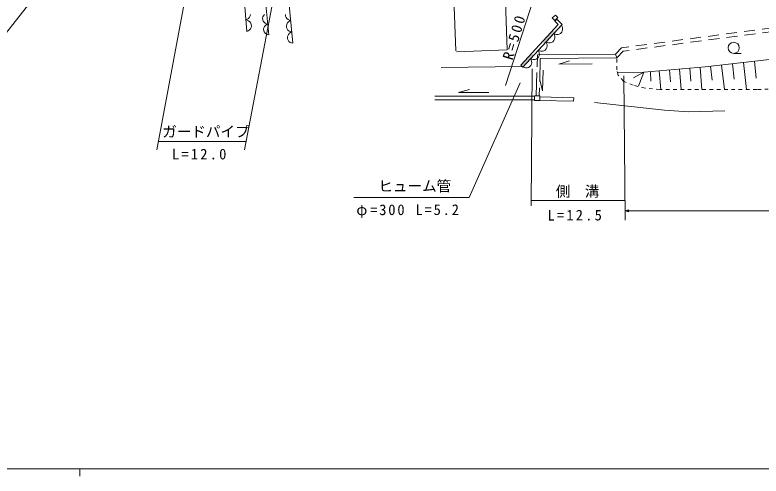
# Model space of a CAD drawing. Units: millimetres, scale not verified. Extents: x 40000 to 680000, y 20000 to 380000.
# Drawn here: x 359091 to 461653, y 204000 to 267334 of the extents above; entities that cross this region are included whole.
import ezdxf
from ezdxf.enums import TextEntityAlignment as Align

# ---------------------------------------------------------------- set-up
doc = ezdxf.new("R2010")
doc.units = ezdxf.units.MM
doc.header["$LTSCALE"] = 1000
for name, pattern in [('USER1', [2.5, 1.5, -1]), ('USER3', [4, 3.2, -0.8]), ('USER4', [1, 0.5, -0.5])]:
    doc.linetypes.add(name, pattern=pattern)
doc.layers.add('S-SUV', color=7, linetype='Continuous', lineweight=13)
doc.styles.add('ＭＳ ゴシック', font='')
doc.styles.get('ＭＳ ゴシック').set_extended_font_data('MS Gothic')

msp = doc.modelspace()

# ---------------------------------------------------------------- hatches: boundary and pattern name
at = {"layer": 'S-SUV'}
for points in [[(431583, 263672), (433070, 265281), (433364, 265010), (431877, 263401)], [(428609, 260453), (430096, 262063), (430390, 261791), (428903, 260182)]]:
    msp.add_hatch(color=256, dxfattribs=at).paths.add_polyline_path(points)

# ---------------------------------------------------------------- linework, layer by layer
for p, q in [((383907, 298060), (350884, 255939)), ((435655, 285849), (426509, 257652)), ((384996, 283066), (378575, 248820)), ((390968, 265063), (390120, 276247)), ((396136, 275939), (397293, 263443)), ((395567, 274505), (390667, 248820)), ((393128, 273470), (393977, 264600)), ((419324, 272389), (419694, 262417)), ((426744, 262525), (426501, 269099)), ((390847, 266660), (391026, 266734)), ((391026, 266734), (391175, 266842)), ((391175, 266842), (391339, 267011)), ((391339, 267011), (391421, 267194)), ((391421, 267194), (391467, 267386)), ((393171, 267052), (393132, 266873)), ((393132, 266873), (393154, 266644)), ((393244, 267223), (393171, 267052)), ((393393, 267383), (393244, 267223)), ((396265, 267408), (396287, 267166)), ((396287, 267166), (396363, 266988)), ((396363, 266988), (396472, 266825)), ((396472, 266825), (396658, 266688)), ((396658, 266688), (396819, 266613)), ((433384, 267323), (432950, 266914)), ((432950, 266914), (433292, 266553)), ((433292, 266553), (433725, 266962)), ((433308, 266494), (433600, 266768)), ((433725, 266962), (433384, 267323)), ((434299, 266021), (433600, 266768)), ((391036, 266610), (390847, 266660)), ((391198, 266530), (391036, 266610)), ((391386, 266388), (391198, 266530)), ((391495, 266219), (391386, 266388)), ((391569, 266036), (391495, 266219)), ((391542, 265596), (391588, 265789)), ((391588, 265789), (391569, 266036)), ((393154, 266644), (393226, 266475)), ((393226, 266475), (393331, 266321)), ((393386, 265744), (393313, 265573)), ((393331, 266321), (393507, 266192)), ((393535, 265904), (393386, 265744)), ((393507, 266192), (393659, 266121)), ((393670, 266007), (393535, 265904)), ((393659, 266121), (393835, 266078)), ((393835, 266078), (393670, 266007)), ((396451, 266035), (396409, 265846)), ((396409, 265846), (396432, 265604)), ((396529, 266216), (396451, 266035)), ((396686, 266384), (396529, 266216)), ((396830, 266492), (396686, 266384)), ((396819, 266613), (397004, 266567)), ((397004, 266567), (396830, 266492)), ((428609, 260453), (433752, 266020)), ((428903, 260182), (434299, 266021)), ((428903, 260182), (434211, 265915)), ((433752, 266020), (433308, 266494)), ((434300, 265747), (434211, 265915)), ((434351, 265577), (434300, 265747)), ((390968, 265063), (391147, 265136)), ((391147, 265136), (391296, 265244)), ((391296, 265244), (391460, 265413)), ((391460, 265413), (391542, 265596)), ((393313, 265573), (393274, 265394)), ((393274, 265394), (393296, 265165)), ((393296, 265165), (393368, 264997)), ((393368, 264997), (393472, 264843)), ((393472, 264843), (393649, 264714)), ((393649, 264714), (393801, 264643)), ((393801, 264643), (393977, 264600)), ((396432, 265604), (396507, 265426)), ((396507, 265426), (396617, 265263)), ((396673, 264654), (396595, 264473)), ((396617, 265263), (396803, 265126)), ((396831, 264822), (396673, 264654)), ((396803, 265126), (396963, 265051)), ((396975, 264930), (396831, 264822)), ((396963, 265051), (397149, 265005)), ((397149, 265005), (396975, 264930)), ((433238, 264600), (433149, 264768)), ((433149, 264768), (433321, 264689)), ((433321, 264689), (433496, 264654)), ((433496, 264654), (433726, 264649)), ((433726, 264649), (433911, 264712)), ((433911, 264712), (434079, 264807)), ((434079, 264807), (434244, 264984)), ((434244, 264984), (434325, 265159)), ((434325, 265159), (434373, 265349)), ((434373, 265349), (434351, 265577)), ((453962, 260191), (498999, 265372)), ((396595, 264473), (396554, 264284)), ((396554, 264284), (396576, 264042)), ((396576, 264042), (396652, 263864)), ((396652, 263864), (396761, 263701)), ((396761, 263701), (396947, 263564)), ((432177, 263454), (432088, 263621)), ((432088, 263621), (432259, 263542)), ((432850, 263565), (433018, 263660)), ((433018, 263660), (433182, 263838)), ((433182, 263838), (433264, 264012)), ((433289, 264431), (433238, 264600)), ((433264, 264012), (433312, 264202)), ((433312, 264202), (433289, 264431)), ((396947, 263564), (397108, 263489)), ((397108, 263489), (397293, 263443)), ((431956, 262513), (432121, 262691)), ((432121, 262691), (432202, 262866)), ((432228, 263284), (432177, 263454)), ((432202, 262866), (432250, 263056)), ((432250, 263056), (432228, 263284)), ((432259, 263542), (432435, 263508)), ((432435, 263508), (432664, 263503)), ((432664, 263503), (432850, 263565)), ((419769, 262266), (426744, 262525)), ((430895, 261367), (431059, 261545)), ((430908, 261856), (441631, 261957)), ((431115, 262307), (431026, 262475)), ((431026, 262475), (431198, 262396)), ((431059, 261545), (431141, 261719)), ((431166, 262138), (431115, 262307)), ((431141, 261719), (431189, 261909)), ((431189, 261909), (431166, 262138)), ((431198, 262396), (431373, 262361)), ((431373, 262361), (431603, 262356)), ((431603, 262356), (431788, 262419)), ((431788, 262419), (431956, 262513)), ((457899, 262052), (458894, 262052)), ((430054, 261160), (429965, 261328)), ((429965, 261328), (430136, 261249)), ((429998, 260398), (430079, 260573)), ((430105, 260991), (430054, 261160)), ((430079, 260573), (430127, 260762)), ((430127, 260762), (430105, 260991)), ((430136, 261249), (430312, 261214)), ((430312, 261214), (430541, 261210)), ((430541, 261210), (430727, 261272)), ((430727, 261272), (430895, 261367)), ((431306, 261336), (441828, 261435)), ((433837, 260573), (435333, 261020)), ((438435, 260621), (433837, 260573)), ((457721, 260623), (457965, 258503)), ((459224, 260796), (459651, 257089)), ((460727, 260969), (460995, 258643)), ((417700, 260122), (428796, 260235)), ((428609, 260453), (428903, 260182)), ((428903, 260182), (429075, 260103)), ((429075, 260103), (429250, 260068)), ((429250, 260068), (429480, 260063)), ((429480, 260063), (429665, 260125)), ((429665, 260125), (429833, 260220)), ((429833, 260220), (429998, 260398)), ((430210, 259915), (430033, 241132)), ((431695, 259755), (431623, 256914)), ((445534, 259480), (453962, 260191)), ((446454, 259520), (446518, 258221)), ((447641, 259658), (447857, 257089)), ((449046, 259776), (449182, 258164)), ((450450, 259895), (450687, 257089)), ((451855, 260013), (452003, 258258)), ((453260, 260132), (453516, 257089)), ((454714, 260277), (454934, 258364)), ((456217, 260450), (456604, 257089)), ((445534, 259480), (441949, 259443)), ((442790, 258954), (442977, 239411)), ((445534, 259480), (444099, 258675)), ((445534, 259480), (444790, 257549)), ((421547, 242268), (428536, 257993)), ((431623, 256914), (431230, 258425)), ((420070, 256682), (421570, 257113)), ((424245, 256682), (420070, 256682)), ((416819, 256162), (430513, 256162)), ((430513, 255662), (416819, 255662)), ((431259, 256216), (430513, 256216)), ((430513, 256216), (430513, 255590)), ((430513, 255590), (431259, 255590)), ((431259, 255590), (431259, 256216)), ((431259, 256090), (435896, 255970)), ((431259, 255590), (435883, 255470)), ((435896, 255970), (435883, 255470)), ((438753, 255300), (448361, 254240)), ((448361, 254240), (451665, 254003)), ((451665, 254003), (456691, 254150)), ((378788, 249956), (390884, 249956)), ((405665, 242268), (421547, 242268)), ((430040, 241831), (442954, 241831)), ((442961, 240433), (443461, 240576)), ((443461, 240289), (442961, 240433)), ((442961, 240433), (518892, 240433)), ((442961, 239132), (442961, 239433)), ((40000, 205000), (579000, 205000)), ((368000, 205000), (368000, 204000))]:
    msp.add_line(p, q, dxfattribs=at)
at = {"layer": 'S-SUV', "linetype": 'USER1'}
for p, q in [((468253, 266214), (442447, 262831)), ((468314, 265718), (442690, 262358)), ((442447, 262831), (441631, 261957)), ((441631, 261957), (441828, 261435)), ((442690, 262358), (441828, 261435))]:
    msp.add_line(p, q, dxfattribs=at)
at = {"layer": 'S-SUV', "linetype": 'USER3'}
for p, q in [((430760, 256216), (430908, 261856)), ((431306, 261336), (431172, 256216))]:
    msp.add_line(p, q, dxfattribs=at)
at = {"layer": 'S-SUV', "linetype": 'USER4'}
for p, q in [((441806, 259783), (441828, 261435)), ((442006, 259084), (441806, 259783)), ((442754, 258236), (442006, 259084)), ((444052, 257687), (442754, 258236)), ((445698, 257288), (444052, 257687)), ((447744, 257089), (445698, 257288)), ((461065, 257089), (447744, 257089)), ((471644, 257388), (461065, 257089))]:
    msp.add_line(p, q, dxfattribs=at)
at = {"layer": 'S-SUV'}
msp.add_circle((457899, 262817), 765, dxfattribs=at)

# ---------------------------------------------------------------- texts
at = {"layer": 'S-SUV', "style": 'ＭＳ ゴシック'}
for s, p in [('ガードパイプ', (379343, 250121)), ('ヒューム管', (409060, 242653)), ('側\u3000溝', (433433, 241932))]:
    msp.add_text(s, height=1466, rotation=0.1, dxfattribs=at).set_placement(p, align=Align.BOTTOM_LEFT)
at = {"layer": 'S-SUV', "char_height": 1466, "attachment_point": 7, "style": 'ＭＳ ゴシック'}
for s, insert, rotation in [('\\T1.3;R=500', (427520, 261026), 73.3), ('\\T1.3;L=12.0', (380676, 247455), 0.1), ('\\T1.25;φ=300\\~L=5.2', (406023, 239437), 0.1), ('\\T1.3;L=12.5', (432290, 239075), 0.1)]:
    msp.add_mtext(s, dxfattribs=dict(at, insert=insert, rotation=rotation))

doc.saveas('drawing.dxf')
